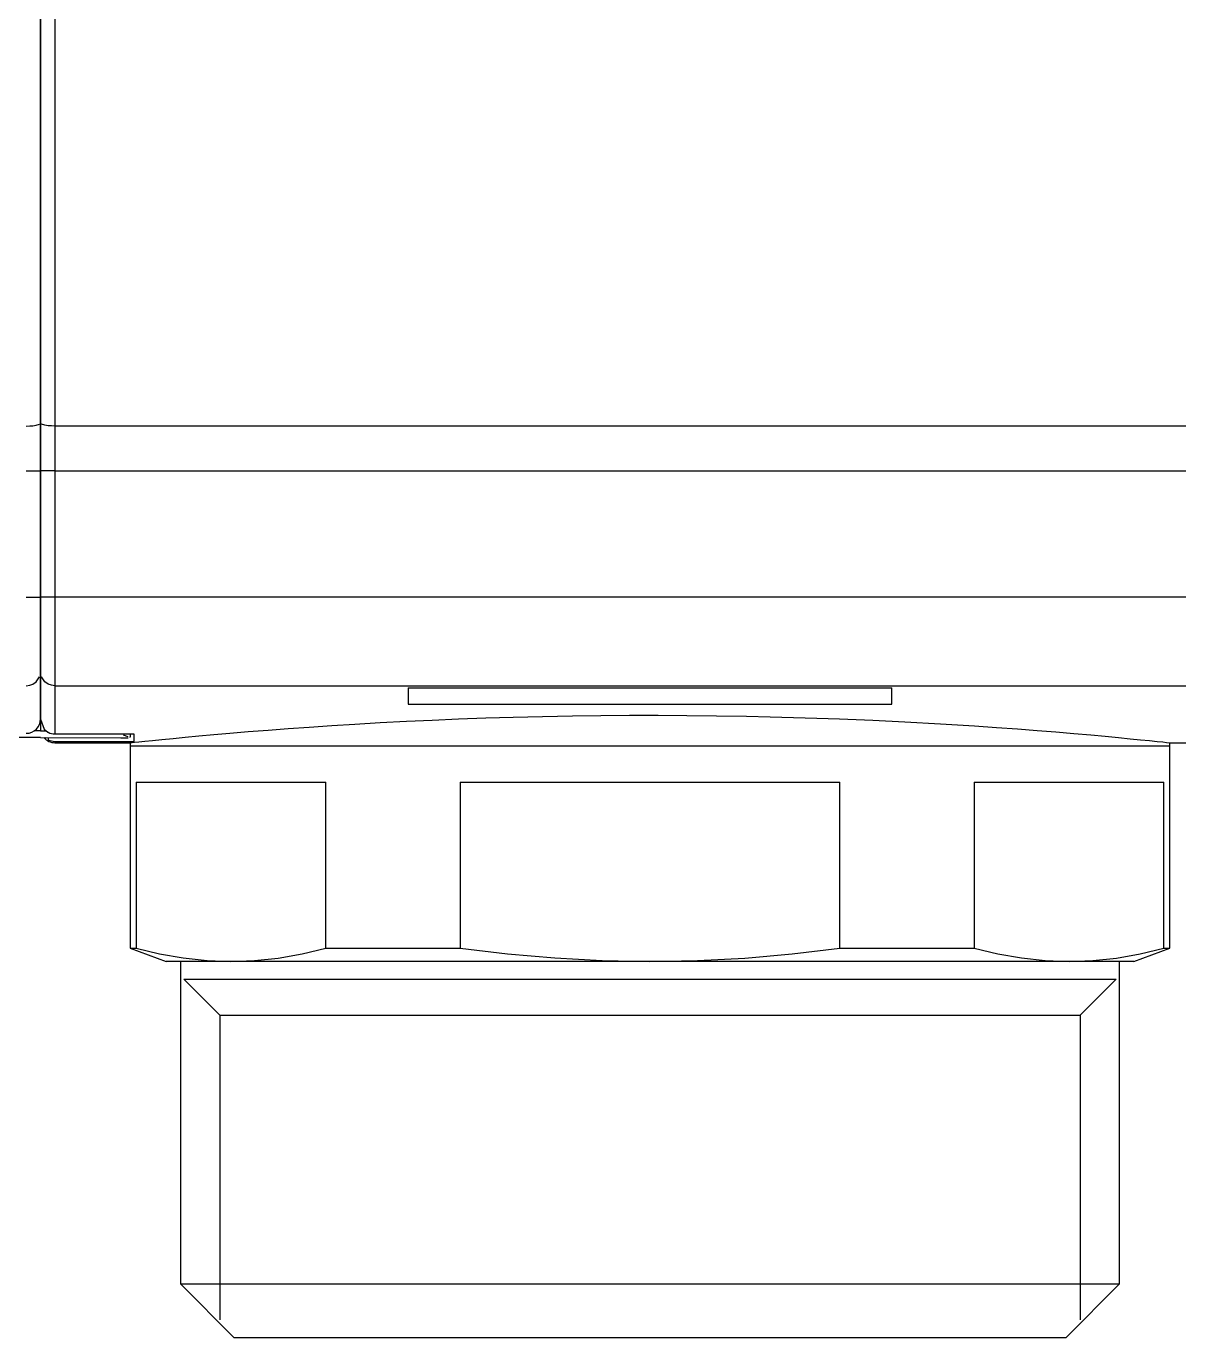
# Model space of a CAD drawing. Header units: millimetres. Extents: x 441156 to 441876, y 4514765 to 4515211.
# Drawn here: x 441489.7795 to 441489.9403, y 4514935.9841 to 4514936.167 of the extents above; entities that cross this region are included whole.
import ezdxf

# ---------------------------------------------------------------- set-up
doc = ezdxf.new("R2010")
doc.units = ezdxf.units.MM
for name, color, linetype in [('Collettore SL', 7, 'Continuous'), ('Piantone', 5, 'Continuous'), ('Terminale_sfiato', 7, 'Continuous')]:
    doc.layers.add(name, color=color, linetype=linetype)

msp = doc.modelspace()

# ---------------------------------------------------------------- linework, layer by layer
at = {"layer": 'Collettore SL', "color": 254, "linetype": 'Continuous'}
for p, q in [((441489.7815003174, 4514936.291477477), (441489.7815003174, 4514936.11164697)), ((441489.7815003174, 4514936.11164697), (441489.7815003174, 4514936.291477477)), ((441489.7835003174, 4514936.291894717), (441489.7835003174, 4514936.11122973)), ((441489.7815003174, 4514936.11164697), (441489.7815003174, 4514936.104971128)), ((441489.7815003174, 4514936.104971128), (441489.7815003174, 4514936.11164697)), ((441489.9615003174, 4514936.11122973), (441489.7835003174, 4514936.11122973)), ((441489.7835003174, 4514936.11122973), (441489.7835003174, 4514936.104971128)), ((441489.7815003174, 4514936.104971128), (441489.7815003174, 4514936.087359665)), ((441489.7835003174, 4514936.104971128), (441489.7815003174, 4514936.104971128)), ((441489.7815003174, 4514936.087359665), (441489.7815003174, 4514936.104971128)), ((441489.7835003174, 4514936.104971128), (441489.9615003174, 4514936.104971128)), ((441489.7835003174, 4514936.104971128), (441489.7835003174, 4514936.087359665)), ((441489.7815003174, 4514936.087359665), (441489.7815003174, 4514936.076980528)), ((441489.7835003174, 4514936.087359665), (441489.7815003174, 4514936.087359665)), ((441489.7815003174, 4514936.076980528), (441489.7815003174, 4514936.087359665)), ((441489.7835003174, 4514936.087359665), (441489.7835003174, 4514936.07500355)), ((441489.9615003174, 4514936.087359665), (441489.7835003174, 4514936.087359665)), ((441489.7815003174, 4514936.076980528), (441489.7815003174, 4514936.070375028)), ((441489.7815003174, 4514936.070375028), (441489.7815003174, 4514936.076980528)), ((441489.7835003174, 4514936.07500355), (441489.9615003174, 4514936.07500355)), ((441489.7835003174, 4514936.07500355), (441489.7835003174, 4514936.068274507)), ((441489.8327503175, 4514936.074716787), (441489.9002503174, 4514936.074716787)), ((441489.8327503175, 4514936.074716787), (441489.8327503175, 4514936.072442361)), ((441489.9002503174, 4514936.072442361), (441489.9002503174, 4514936.074716787)), ((441489.8327503175, 4514936.072442361), (441489.9002503174, 4514936.072442361)), ((441489.7815003174, 4514936.070335217), (441489.7815003174, 4514936.070375028)), ((441489.7815003174, 4514936.070335217), (441489.7815003174, 4514936.068718214)), ((441489.7815003174, 4514936.068718214), (441489.7815003174, 4514936.068711466)), ((441489.7815003174, 4514936.068711466), (441489.7822503168, 4514936.068713741)), ((441489.7815003174, 4514936.067764859), (441489.7926849187, 4514936.067750849)), ((441489.7825526534, 4514936.067763519), (441489.7825526534, 4514936.067478542)), ((441489.7835003174, 4514936.068274507), (441489.7945003174, 4514936.068308983)), ((441489.7835003174, 4514936.067238582), (441489.7835003174, 4514936.067061091)), ((441489.7835003174, 4514936.067238582), (441489.7945003174, 4514936.067225745)), ((441489.7940003175, 4514936.068307405), (441489.7940003175, 4514936.06787013)), ((441489.7940003175, 4514936.067781284), (441489.7940003175, 4514936.06787013)), ((441489.7945003174, 4514936.068308983), (441489.7945003174, 4514936.067225745)), ((441489.7835003174, 4514936.067061091), (441489.7939916097, 4514936.067061091)), ((441489.7939915734, 4514936.06706317), (441489.7939916097, 4514936.067061091)), ((441489.7939916097, 4514936.067061091), (441489.7945892185, 4514936.06712375)), ((441489.7939916097, 4514936.067061091), (441489.7940152916, 4514936.067061091)), ((441489.7939916097, 4514936.067061091), (441489.7940003175, 4514936.066562223)), ((441489.9390003174, 4514936.066562223), (441489.7940003175, 4514936.066562223)), ((441489.9390003174, 4514936.066562223), (441489.9390090262, 4514936.067061147)), ((441489.9390090252, 4514936.067061091), (441489.9615003174, 4514936.067061091))]:
    msp.add_line(p, q, dxfattribs=at)
for points in [[(441489.7835003174, 4514936.11122973, 0), (441489.7834305185, 4514936.111229984, 0), (441489.7833608045, 4514936.111230746, 0), (441489.7832912605, 4514936.111232015, 0), (441489.7832219712, 4514936.11123379, 0), (441489.7831530211, 4514936.111236068, 0), (441489.7830844941, 4514936.111238847, 0), (441489.7830164736, 4514936.111242124, 0), (441489.7829490427, 4514936.111245893, 0), (441489.7828822834, 4514936.111250151, 0), (441489.7828162772, 4514936.111254892, 0), (441489.7827511043, 4514936.111260111, 0), (441489.7826868442, 4514936.111265802, 0), (441489.7826235751, 4514936.111271957, 0), (441489.7825613743, 4514936.111278568, 0), (441489.7825003174, 4514936.11128563, 0), (441489.7824404789, 4514936.111293131, 0), (441489.7823819316, 4514936.111301062, 0), (441489.7823247469, 4514936.111309416, 0), (441489.7822689945, 4514936.11131818, 0), (441489.7822147422, 4514936.111327345, 0), (441489.7821620562, 4514936.1113369, 0), (441489.7821110007, 4514936.111346832, 0), (441489.7820616378, 4514936.11135713, 0), (441489.7820140278, 4514936.111367782, 0), (441489.7819682286, 4514936.111378773, 0), (441489.7819242959, 4514936.111390091, 0), (441489.7818822835, 4514936.111401722, 0), (441489.7818422423, 4514936.111413652, 0), (441489.7818042213, 4514936.111425866, 0), (441489.7817682666, 4514936.11143835, 0), (441489.7817344223, 4514936.111451088, 0), (441489.7817027293, 4514936.111464064, 0), (441489.7816732265, 4514936.111477263, 0), (441489.7816459498, 4514936.111490669, 0), (441489.7816209322, 4514936.111504265, 0), (441489.7815982044, 4514936.111518036, 0), (441489.7815777941, 4514936.111531963, 0), (441489.781559726, 4514936.11154603, 0), (441489.7815440223, 4514936.111560221, 0), (441489.7815307019, 4514936.111574517, 0), (441489.7815197813, 4514936.111588901, 0), (441489.7815112736, 4514936.111603356, 0), (441489.7815051893, 4514936.111617865, 0), (441489.7815015358, 4514936.111632409, 0), (441489.7815003174, 4514936.11164697, 0)], [(441489.7835003174, 4514936.07500355, 0), (441489.7834305185, 4514936.075004755, 0), (441489.7833608045, 4514936.075008366, 0), (441489.7832912605, 4514936.075014381, 0), (441489.7832219712, 4514936.075022791, 0), (441489.7831530211, 4514936.075033586, 0), (441489.7830844941, 4514936.075046752, 0), (441489.7830164736, 4514936.075062275, 0), (441489.7829490427, 4514936.075080135, 0), (441489.7828822834, 4514936.07510031, 0), (441489.7828162772, 4514936.075122776, 0), (441489.7827511043, 4514936.075147506, 0), (441489.7826868442, 4514936.07517447, 0), (441489.7826235751, 4514936.075203632, 0), (441489.7825613743, 4514936.075234961, 0), (441489.7825003174, 4514936.075268415, 0), (441489.7824404789, 4514936.075303956, 0), (441489.7823819316, 4514936.075341539, 0), (441489.7823247469, 4514936.07538112, 0), (441489.7822689945, 4514936.075422648, 0), (441489.7822147422, 4514936.075466075, 0), (441489.7821620562, 4514936.075511348, 0), (441489.7821110007, 4514936.075558409, 0), (441489.7820616378, 4514936.075607204, 0), (441489.7820140278, 4514936.075657672, 0), (441489.7819682286, 4514936.075709752, 0), (441489.7819242959, 4514936.075763379, 0), (441489.7818822835, 4514936.07581849, 0), (441489.7818422423, 4514936.075875017, 0), (441489.7818042213, 4514936.07593289, 0), (441489.7817682666, 4514936.075992039, 0), (441489.7817344223, 4514936.076052394, 0), (441489.7817027293, 4514936.076113879, 0), (441489.7816732265, 4514936.076176419, 0), (441489.7816459498, 4514936.07623994, 0), (441489.7816209322, 4514936.076304362, 0), (441489.7815982044, 4514936.076369609, 0), (441489.7815777941, 4514936.076435599, 0), (441489.781559726, 4514936.076502254, 0), (441489.7815440223, 4514936.076569492, 0), (441489.7815307019, 4514936.07663723, 0), (441489.7815197813, 4514936.076705387, 0), (441489.7815112736, 4514936.076773878, 0), (441489.7815051893, 4514936.076842622, 0), (441489.7815015358, 4514936.076911533, 0), (441489.7815003174, 4514936.076980528, 0)], [(441489.7945892185, 4514936.06712375, 0), (441489.7952104384, 4514936.06718834, 0), (441489.7960453463, 4514936.067274276, 0), (441489.7970964386, 4514936.067381038, 0), (441489.798424017, 4514936.067513613, 0), (441489.7999840857, 4514936.067666165, 0), (441489.801671484, 4514936.067827223, 0), (441489.803560786, 4514936.068002684, 0), (441489.805654757, 4514936.068191141, 0), (441489.8078997681, 4514936.068386163, 0), (441489.8104637159, 4514936.068599987, 0), (441489.8132242098, 4514936.06881958, 0), (441489.8160199161, 4514936.069030735, 0), (441489.8189789212, 4514936.069241893, 0), (441489.8221036117, 4514936.069451097, 0), (441489.825315644, 4514936.069651384, 0), (441489.8288486517, 4514936.069854381, 0), (441489.8325218939, 4514936.070046199, 0), (441489.8361114688, 4514936.070214687, 0), (441489.8398060053, 4514936.070368513, 0), (441489.8436070962, 4514936.070506022, 0), (441489.8474198406, 4514936.070622796, 0), (441489.8515183358, 4514936.07072468, 0), (441489.8556824283, 4514936.070803095, 0), (441489.8596416479, 4514936.070854181, 0), (441489.8636341754, 4514936.070882525, 0), (441489.867660487, 4514936.07088754, 0), (441489.8716211625, 4514936.070869379, 0), (441489.875795346, 4514936.070825453, 0), (441489.879952086, 4514936.070756436, 0), (441489.8832478067, 4514936.070683796, 0), (441489.8865140514, 4514936.070596172, 0), (441489.8897577133, 4514936.07049376, 0), (441489.8929568306, 4514936.070377732, 0)], [(441489.7815003174, 4514936.070335217, 0), (441489.7815003804, 4514936.070318632, 0), (441489.7815056703, 4514936.070182429, 0), (441489.7815195526, 4514936.070046126, 0), (441489.7815423468, 4514936.069909186, 0), (441489.7815742336, 4514936.069772641, 0), (441489.7816243692, 4514936.06961132, 0), (441489.7816885037, 4514936.069451399, 0), (441489.7817686018, 4514936.069291642, 0), (441489.7818148342, 4514936.06921267, 0), (441489.7818651337, 4514936.06913493, 0), (441489.781938398, 4514936.069033919, 0), (441489.7820196488, 4514936.068935473, 0), (441489.782110401, 4514936.068839069, 0), (441489.7821592088, 4514936.068792229, 0), (441489.7822100589, 4514936.068746718, 0), (441489.7822883028, 4514936.068682629, 0), (441489.7823711828, 4514936.068621815, 0), (441489.7824150373, 4514936.068592328, 0), (441489.7824598176, 4514936.068564013, 0), (441489.7825058571, 4514936.068536708, 0), (441489.7825526534, 4514936.068510749, 0)], [(441489.8929568306, 4514936.070377732, 0), (441489.892970412, 4514936.070377207, 0), (441489.8975698105, 4514936.07018418, 0), (441489.9020409025, 4514936.06996702, 0), (441489.9070215593, 4514936.069690886, 0), (441489.9117674167, 4514936.069394246, 0), (441489.9148255996, 4514936.069185782, 0), (441489.9177448048, 4514936.068974148, 0), (441489.920523199, 4514936.068761262, 0), (441489.9230950312, 4514936.068554251, 0), (441489.9256298288, 4514936.068340868, 0), (441489.9279730386, 4514936.06813536, 0), (441489.9300023333, 4514936.067950984, 0), (441489.9318433965, 4514936.067778573, 0), (441489.9334935733, 4514936.067619891, 0), (441489.9349150618, 4514936.067480057, 0), (441489.9361945707, 4514936.067351703, 0), (441489.9372420713, 4514936.067244871, 0), (441489.938011359, 4514936.067165409, 0), (441489.9385646821, 4514936.067107729, 0), (441489.9388989698, 4514936.067072669, 0), (441489.939009022, 4514936.067061092, 0)], [(441489.7926849187, 4514936.067750849, 0), (441489.7927887762, 4514936.067750823, 0), (441489.7928923685, 4514936.067750999, 0), (441489.7929979389, 4514936.067751391, 0), (441489.7931017014, 4514936.067751994, 0), (441489.7932000724, 4514936.067752779, 0), (441489.7932953424, 4514936.067753756, 0), (441489.7933894379, 4514936.067754957, 0), (441489.793478868, 4514936.067756347, 0), (441489.7935606733, 4514936.067757875, 0), (441489.7936368918, 4514936.067759564, 0), (441489.7937089166, 4514936.067761465, 0), (441489.7937739451, 4514936.067763516, 0), (441489.7938299723, 4514936.067765642, 0), (441489.7938785549, 4514936.067767886, 0), (441489.7939203965, 4514936.067770303, 0), (441489.7939536971, 4514936.067772815, 0), (441489.7939738538, 4514936.067774862, 0), (441489.7939883864, 4514936.067776948, 0), (441489.7939973276, 4514936.067779105, 0), (441489.7940003175, 4514936.067781284, 0)], [(441489.7930052925, 4514936.068141596, 0), (441489.7930969506, 4514936.068049547, 0), (441489.7932320389, 4514936.06800056, 0), (441489.793426945, 4514936.067954407, 0), (441489.7936836811, 4514936.067910794, 0), (441489.7940003175, 4514936.06787013, 0)]]:
    msp.add_polyline3d(points, dxfattribs=at)
for centre, radius, start, end in [((441489.7835003174, 4514936.069061091), 0.00199999999999978, 220.4226201726251, 270), ((441489.7835217603, 4514936.069278404), 0.002044106614812469, 227.8089531991564, 241.7004568280548), ((441489.783493664, 4514936.070267828), 0.00199327522638848, 241.8285542301604, 270.1912453649883), ((441489.7835030103, 4514936.069239937), 0.002001396405588718, 241.6510016179976, 269.9229079784191)]:
    msp.add_arc(centre, radius, start, end, dxfattribs=at)
at = {"layer": 'Piantone', "color": 254, "linetype": 'Continuous'}
for p, q in [((441489.7940003175, 4514936.066562223), (441489.7940003175, 4514936.038382079)), ((441489.9390003174, 4514936.066562223), (441489.7940003175, 4514936.066562223)), ((441489.9390003174, 4514936.038382079), (441489.9390003174, 4514936.066562223)), ((441489.7948148461, 4514936.061562227), (441489.8212723592, 4514936.061562227)), ((441489.7948148461, 4514936.061562227), (441489.7948148461, 4514936.038382079)), ((441489.8212723592, 4514936.038382079), (441489.8212723592, 4514936.061562227)), ((441489.8400428043, 4514936.061562227), (441489.8400428043, 4514936.038382079)), ((441489.8400428043, 4514936.061562227), (441489.8929578306, 4514936.061562227)), ((441489.8929578306, 4514936.038382079), (441489.8929578306, 4514936.061562227)), ((441489.9117282756, 4514936.061562227), (441489.9381857887, 4514936.061562227)), ((441489.9117282756, 4514936.061562227), (441489.9117282756, 4514936.038382079)), ((441489.9381857887, 4514936.038382079), (441489.9381857887, 4514936.061562227)), ((441489.7940003175, 4514936.038382079), (441489.7948148461, 4514936.038382079)), ((441489.7940003175, 4514936.038382079), (441489.7990003175, 4514936.036562227)), ((441489.8212723592, 4514936.038382079), (441489.8400428043, 4514936.038382079)), ((441489.8929578306, 4514936.038382079), (441489.9117282756, 4514936.038382079)), ((441489.9340003174, 4514936.036562227), (441489.9390003174, 4514936.038382079)), ((441489.9381857887, 4514936.038382079), (441489.9390003174, 4514936.038382079)), ((441489.8080436027, 4514936.036562227), (441489.7990003175, 4514936.036562227)), ((441489.8010003174, 4514936.036562227), (441489.8010003174, 4514935.991562227)), ((441489.8665003174, 4514936.036562227), (441489.8080436027, 4514936.036562227)), ((441489.9249570322, 4514936.036562227), (441489.8665003174, 4514936.036562227)), ((441489.9340003174, 4514936.036562227), (441489.9249570322, 4514936.036562227)), ((441489.9320003174, 4514935.991562227), (441489.9320003174, 4514936.036562227)), ((441489.8015003175, 4514936.034062227), (441489.8065003174, 4514936.029062227)), ((441489.8015003175, 4514936.034062227), (441489.9315003174, 4514936.034062227)), ((441489.9315003174, 4514936.034062227), (441489.9265003175, 4514936.029062227)), ((441489.8065003174, 4514936.029062227), (441489.8065003174, 4514935.986562227)), ((441489.8065003174, 4514936.029062227), (441489.9265003175, 4514936.029062227)), ((441489.9265003175, 4514936.029062227), (441489.9265003175, 4514935.986562227)), ((441489.8010003174, 4514935.991562227), (441489.8085003174, 4514935.984062227)), ((441489.8010003174, 4514935.991562227), (441489.9320003174, 4514935.991562227)), ((441489.9245003174, 4514935.984062227), (441489.9320003174, 4514935.991562227)), ((441489.9245003174, 4514935.984062227), (441489.8085003174, 4514935.984062227))]:
    msp.add_line(p, q, dxfattribs=at)
for points in [[(441489.7948148461, 4514936.038382079, 0), (441489.7981007221, 4514936.037606192, 0), (441489.8014001045, 4514936.03703368, 0), (441489.8047177509, 4514936.036681227, 0), (441489.8080436027, 4514936.036562227, 0)], [(441489.8080436027, 4514936.036562227, 0), (441489.8113507918, 4514936.036679898, 0), (441489.814657981, 4514936.037029595, 0), (441489.8179687849, 4514936.037602554, 0), (441489.8212723592, 4514936.038382079, 0)], [(441489.8400428043, 4514936.038382079, 0), (441489.8466145563, 4514936.037606192, 0), (441489.8532133212, 4514936.03703368, 0), (441489.8598486139, 4514936.036681227, 0), (441489.8665003174, 4514936.036562227, 0)], [(441489.8665003174, 4514936.036562227, 0), (441489.8731146957, 4514936.036679898, 0), (441489.879729074, 4514936.037029595, 0), (441489.886350682, 4514936.037602554, 0), (441489.8929578306, 4514936.038382079, 0)], [(441489.9117282756, 4514936.038382079, 0), (441489.9150141516, 4514936.037606192, 0), (441489.9183135341, 4514936.03703368, 0), (441489.9216311804, 4514936.036681227, 0), (441489.9249570322, 4514936.036562227, 0)], [(441489.9249570322, 4514936.036562227, 0), (441489.9282642214, 4514936.036679898, 0), (441489.9315714104, 4514936.037029595, 0), (441489.9348822145, 4514936.037602554, 0), (441489.9381857887, 4514936.038382079, 0)]]:
    msp.add_polyline3d(points, dxfattribs=at)
at = {"layer": 'Terminale_sfiato', "color": 254, "linetype": 'Continuous'}
for p, q in [((441489.7795003174, 4514936.104971128), (441489.7815003174, 4514936.104971128)), ((441489.7795003174, 4514936.087359665), (441489.7815003174, 4514936.087359665)), ((441489.7815003174, 4514936.067764859), (441489.7715003174, 4514936.067764859)), ((441489.7815003174, 4514936.068718214), (441489.7806223028, 4514936.068718214))]:
    msp.add_line(p, q, dxfattribs=at)
for points in [[(441489.7795003174, 4514936.11122973, 0), (441489.7795701164, 4514936.111229984, 0), (441489.7796398304, 4514936.111230746, 0), (441489.7797093744, 4514936.111232015, 0), (441489.7797786637, 4514936.11123379, 0), (441489.7798476138, 4514936.111236068, 0), (441489.7799161408, 4514936.111238847, 0), (441489.7799841612, 4514936.111242124, 0), (441489.7800515922, 4514936.111245893, 0), (441489.7801183514, 4514936.111250151, 0), (441489.7801843577, 4514936.111254892, 0), (441489.7802495306, 4514936.111260111, 0), (441489.7803137907, 4514936.111265802, 0), (441489.7803770597, 4514936.111271957, 0), (441489.7804392605, 4514936.111278568, 0), (441489.7805003175, 4514936.11128563, 0), (441489.780560156, 4514936.111293131, 0), (441489.7806187032, 4514936.111301062, 0), (441489.7806758879, 4514936.111309416, 0), (441489.7807316404, 4514936.11131818, 0), (441489.7807858926, 4514936.111327345, 0), (441489.7808385786, 4514936.1113369, 0), (441489.7808896342, 4514936.111346832, 0), (441489.780938997, 4514936.11135713, 0), (441489.7809866071, 4514936.111367782, 0), (441489.7810324063, 4514936.111378773, 0), (441489.781076339, 4514936.111390091, 0), (441489.7811183514, 4514936.111401722, 0), (441489.7811583926, 4514936.111413652, 0), (441489.7811964136, 4514936.111425866, 0), (441489.7812323683, 4514936.11143835, 0), (441489.7812662126, 4514936.111451088, 0), (441489.7812979055, 4514936.111464064, 0), (441489.7813274083, 4514936.111477263, 0), (441489.7813546851, 4514936.111490669, 0), (441489.7813797027, 4514936.111504265, 0), (441489.7814024304, 4514936.111518036, 0), (441489.7814228408, 4514936.111531963, 0), (441489.7814409089, 4514936.11154603, 0), (441489.7814566126, 4514936.111560221, 0), (441489.7814699329, 4514936.111574517, 0), (441489.7814808536, 4514936.111588901, 0), (441489.7814893613, 4514936.111603356, 0), (441489.7814954455, 4514936.111617865, 0), (441489.7814990991, 4514936.111632409, 0), (441489.7815003174, 4514936.11164697, 0)], [(441489.7795003174, 4514936.07500355, 0), (441489.7795701164, 4514936.075004755, 0), (441489.7796398304, 4514936.075008366, 0), (441489.7797093744, 4514936.075014381, 0), (441489.7797786637, 4514936.075022791, 0), (441489.7798476138, 4514936.075033586, 0), (441489.7799161408, 4514936.075046752, 0), (441489.7799841612, 4514936.075062275, 0), (441489.7800515922, 4514936.075080135, 0), (441489.7801183514, 4514936.07510031, 0), (441489.7801843577, 4514936.075122776, 0), (441489.7802495306, 4514936.075147506, 0), (441489.7803137907, 4514936.07517447, 0), (441489.7803770597, 4514936.075203632, 0), (441489.7804392605, 4514936.075234961, 0), (441489.7805003175, 4514936.075268415, 0), (441489.780560156, 4514936.075303956, 0), (441489.7806187032, 4514936.075341539, 0), (441489.7806758879, 4514936.07538112, 0), (441489.7807316404, 4514936.075422648, 0), (441489.7807858926, 4514936.075466075, 0), (441489.7808385786, 4514936.075511348, 0), (441489.7808896342, 4514936.075558409, 0), (441489.780938997, 4514936.075607204, 0), (441489.7809866071, 4514936.075657672, 0), (441489.7810324063, 4514936.075709752, 0), (441489.781076339, 4514936.075763379, 0), (441489.7811183514, 4514936.07581849, 0), (441489.7811583926, 4514936.075875017, 0), (441489.7811964136, 4514936.07593289, 0), (441489.7812323683, 4514936.075992039, 0), (441489.7812662126, 4514936.076052394, 0), (441489.7812979055, 4514936.076113879, 0), (441489.7813274083, 4514936.076176419, 0), (441489.7813546851, 4514936.07623994, 0), (441489.7813797027, 4514936.076304362, 0), (441489.7814024304, 4514936.076369609, 0), (441489.7814228408, 4514936.076435599, 0), (441489.7814409089, 4514936.076502254, 0), (441489.7814566126, 4514936.076569492, 0), (441489.7814699329, 4514936.07663723, 0), (441489.7814808536, 4514936.076705387, 0), (441489.7814893613, 4514936.076773878, 0), (441489.7814954455, 4514936.076842622, 0), (441489.7814990991, 4514936.076911533, 0), (441489.7815003174, 4514936.076980528, 0)]]:
    msp.add_polyline3d(points, dxfattribs=at)
msp.add_arc((441489.7794967635, 4514936.070371544), 0.002002029928244164, 270.1017683447124, 0.09961835923514178, dxfattribs=at)

doc.saveas('drawing.dxf')
